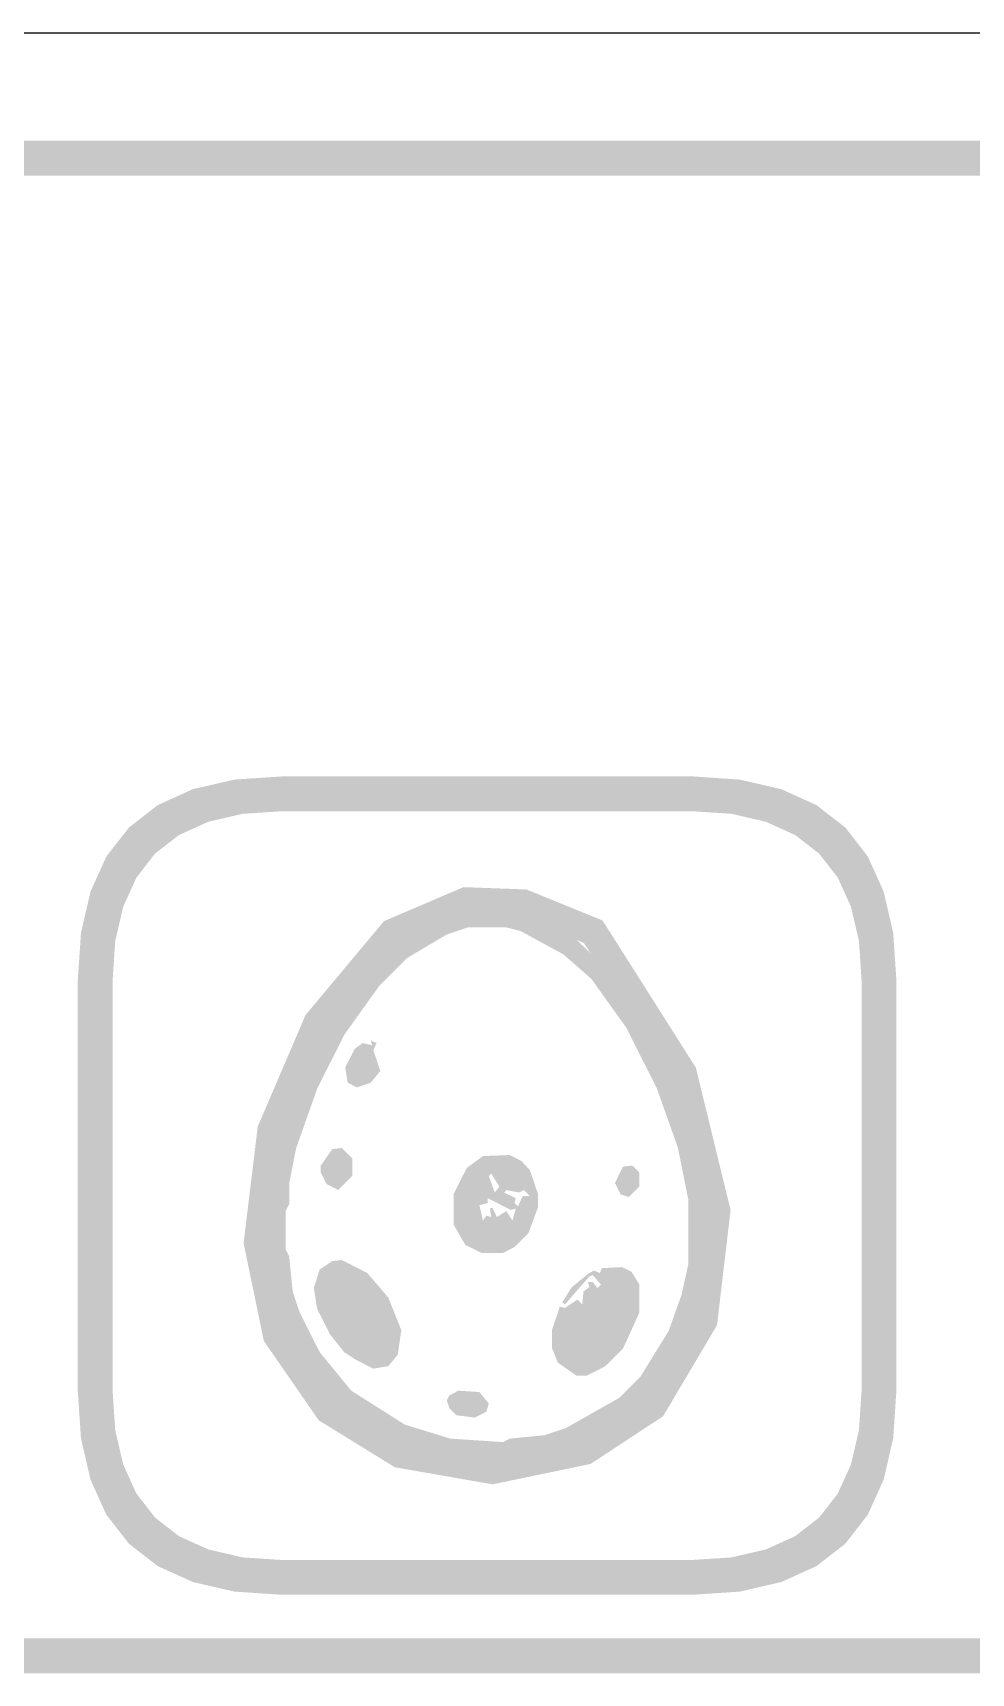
# Model space of a CAD drawing. Header units: millimetres. Extents: x 6 to 297, y 55 to 451.
# Drawn here: x 254.58 to 265.36, y 271.4 to 290.24 of the extents above; entities that cross this region are included whole.
import ezdxf

# ---------------------------------------------------------------- set-up
doc = ezdxf.new("R2010")
doc.units = ezdxf.units.MM
doc.layers.add('CUT', color=1, linetype='Continuous')
doc.layers.add('RASTER', color=7, linetype='Continuous')

msp = doc.modelspace()

# ---------------------------------------------------------------- hatches: boundary and pattern name
at = {"layer": 'RASTER'}
h = msp.add_hatch(color=7, dxfattribs=at)
h.paths.add_polyline_path([(208.2, 286.8), (208.234, 287.316), (208.337, 287.763), (208.509, 288.141), (208.75, 288.45), (209.059, 288.691), (209.438, 288.863), (209.884, 288.966), (210.4, 289), (267.6, 289), (268.116, 288.966), (268.563, 288.863), (268.941, 288.691), (269.25, 288.45), (269.491, 288.141), (269.663, 287.763), (269.766, 287.316), (269.8, 286.8), (269.8, 273.6), (269.766, 273.084), (269.662, 272.638), (269.491, 272.259), (269.25, 271.95), (268.941, 271.709), (268.563, 271.537), (268.116, 271.434), (267.6, 271.4), (210.4, 271.4), (209.884, 271.434), (209.438, 271.537), (209.059, 271.709), (208.75, 271.95), (208.509, 272.259), (208.337, 272.638), (208.234, 273.084), (208.2, 273.6)])
h.paths.add_polyline_path([(208.6, 286.8), (208.6, 273.6), (208.628, 273.178), (208.712, 272.813), (208.853, 272.503), (209.05, 272.25), (209.303, 272.053), (209.613, 271.912), (209.978, 271.828), (210.4, 271.8), (267.6, 271.8), (268.022, 271.828), (268.388, 271.912), (268.697, 272.053), (268.95, 272.25), (269.147, 272.503), (269.287, 272.813), (269.372, 273.178), (269.4, 273.6), (269.4, 286.8), (269.372, 287.222), (269.287, 287.588), (269.147, 287.897), (268.95, 288.15), (268.697, 288.347), (268.388, 288.488), (268.022, 288.572), (267.6, 288.6), (210.4, 288.6), (209.978, 288.572), (209.613, 288.488), (209.303, 288.347), (209.05, 288.15), (208.853, 287.897), (208.712, 287.588), (208.628, 287.222), (208.6, 286.8)], flags=0)
h = msp.add_hatch(color=7, dxfattribs=at)
h.paths.add_polyline_path([(255.1, 279.35), (255.137, 279.901), (255.247, 280.378), (255.43, 280.782), (255.688, 281.112), (256.018, 281.37), (256.422, 281.553), (256.899, 281.663), (257.45, 281.7), (262.15, 281.7), (262.701, 281.663), (263.178, 281.553), (263.582, 281.37), (263.913, 281.113), (264.17, 280.782), (264.353, 280.378), (264.463, 279.901), (264.5, 279.35), (264.5, 274.65), (264.463, 274.099), (264.353, 273.622), (264.17, 273.218), (263.913, 272.887), (263.582, 272.63), (263.178, 272.447), (262.701, 272.337), (262.15, 272.3), (257.45, 272.3), (256.899, 272.337), (256.422, 272.447), (256.018, 272.63), (255.687, 272.888), (255.43, 273.218), (255.247, 273.622), (255.137, 274.099), (255.1, 274.65)])
h.paths.add_polyline_path([(255.5, 279.35), (255.5, 274.65), (255.53, 274.193), (255.622, 273.797), (255.774, 273.462), (255.987, 273.188), (256.262, 272.974), (256.597, 272.822), (256.993, 272.73), (257.45, 272.7), (262.15, 272.7), (262.607, 272.73), (263.003, 272.822), (263.338, 272.974), (263.613, 273.188), (263.826, 273.462), (263.978, 273.797), (264.07, 274.193), (264.1, 274.65), (264.1, 279.35), (264.07, 279.807), (263.978, 280.203), (263.826, 280.538), (263.613, 280.812), (263.338, 281.026), (263.003, 281.178), (262.607, 281.27), (262.15, 281.3), (257.45, 281.3), (256.993, 281.27), (256.597, 281.178), (256.262, 281.026), (255.987, 280.813), (255.774, 280.538), (255.622, 280.203), (255.53, 279.807), (255.5, 279.35)], flags=0)
h = msp.add_hatch(color=7, dxfattribs=at)
h.paths.add_polyline_path([(259.529, 280.428), (260.252, 280.401), (261.126, 280.045), (262.197, 278.355), (262.596, 276.718), (262.44, 275.397), (261.821, 274.351), (260.988, 273.803), (259.863, 273.569), (258.741, 273.765), (257.866, 274.305), (257.237, 275.216), (257.004, 276.339), (257.167, 277.679), (257.716, 278.96), (258.616, 280.037)])
h.paths.add_polyline_path([(259.589, 280.105), (258.812, 279.773), (257.992, 278.791), (257.479, 277.595), (257.328, 276.353), (257.537, 275.344), (258.091, 274.542), (258.857, 274.069), (259.858, 273.895), (260.864, 274.104), (261.583, 274.577), (262.13, 275.501), (262.272, 276.698), (261.899, 278.229), (260.911, 279.788), (260.184, 280.083), (259.589, 280.105)], flags=0)
h = msp.add_hatch(color=7, dxfattribs=at)
h.paths.add_polyline_path([(259.51, 280.154), (260.102, 280.166), (260.343, 280.085), (260.837, 279.816), (261.28, 279.374), (261.561, 278.972), (261.871, 278.397), (262.152, 277.673), (262.313, 276.989), (262.313, 276.024), (262.273, 275.823), (262.072, 275.22), (261.883, 274.886), (261.4, 274.363), (261.159, 274.202), (260.785, 274.013), (260.182, 273.853), (259.458, 273.853), (259.257, 273.893), (258.775, 274.054), (258.36, 274.283), (257.999, 274.564), (257.757, 274.846), (257.407, 275.542), (257.287, 276.024), (257.287, 276.909), (257.327, 276.989), (257.367, 277.391), (257.488, 277.793), (257.838, 278.61), (258.159, 279.132), (258.602, 279.655), (259.044, 279.977)])
h.paths.add_polyline_path([(259.579, 279.965), (259.338, 279.884), (258.883, 279.615), (258.561, 279.293), (258.159, 278.73), (257.85, 278.115), (257.608, 277.432), (257.528, 277.029), (257.528, 276.788), (257.488, 276.708), (257.488, 276.265), (257.528, 276.185), (257.568, 275.783), (257.649, 275.542), (257.878, 275.087), (258.24, 274.645), (258.855, 274.255), (259.378, 274.094), (259.981, 274.054), (260.061, 274.094), (260.463, 274.134), (260.705, 274.215), (261.32, 274.564), (261.561, 274.806), (261.883, 275.328), (262.032, 275.743), (262.112, 276.105), (262.112, 276.828), (261.992, 277.432), (261.75, 278.115), (261.4, 278.811), (260.998, 279.374), (260.677, 279.655), (260.182, 279.925), (260.021, 279.965)], flags=0)
h.paths.add_polyline_path([(258.465, 278.666), (258.533, 278.638), (258.493, 278.557), (258.574, 278.316), (258.465, 278.183), (258.304, 278.127), (258.2, 278.183), (258.171, 278.356), (258.28, 278.57), (258.372, 278.638), (258.481, 278.61)], flags=0)
h.paths.add_polyline_path([(258.023, 277.419), (258.131, 277.432), (258.252, 277.311), (258.252, 277.11), (258.091, 276.949), (257.958, 277.017), (257.89, 277.15), (257.89, 277.23)], flags=0)
h.paths.add_polyline_path([(259.752, 277.339), (260.061, 277.351), (260.194, 277.283), (260.291, 277.178), (260.383, 276.909), (260.383, 276.748), (260.275, 276.454), (260.114, 276.294), (259.981, 276.225), (259.74, 276.225), (259.551, 276.318), (259.418, 276.547), (259.418, 276.909), (259.567, 277.202)], flags=0)
h.paths.add_polyline_path([(261.36, 277.218), (261.469, 277.23), (261.549, 277.15), (261.549, 276.989), (261.429, 276.869), (261.336, 276.897), (261.268, 277.029)], flags=0)
h.paths.add_polyline_path([(259.848, 277.138), (259.82, 277.11), (259.888, 276.921), (259.941, 276.989)], flags=0)
h.paths.add_polyline_path([(260.021, 276.949), (259.993, 276.921), (260.13, 276.856), (260.114, 276.8), (260.154, 276.76), (260.21, 276.881), (260.291, 276.881), (260.222, 276.949), (260.17, 276.921)], flags=0)
h.paths.add_polyline_path([(259.808, 276.856), (259.808, 276.8), (259.712, 276.776), (259.752, 276.599), (259.792, 276.655), (259.848, 276.639), (259.832, 276.736), (259.86, 276.748), (259.913, 276.639), (260.021, 276.708), (260.09, 276.599), (260.13, 276.736), (260.073, 276.72)], flags=0)
h.paths.add_polyline_path([(258.023, 276.133), (258.131, 276.145), (258.425, 275.996), (258.666, 275.714), (258.815, 275.34), (258.775, 275.059), (258.666, 274.926), (258.493, 274.898), (258.28, 275.007), (258.159, 275.087), (257.999, 275.288), (257.85, 275.582), (257.81, 275.823), (257.878, 276.036)], flags=0)
h.paths.add_polyline_path([(261.119, 276.052), (261.348, 276.064), (261.457, 276.012), (261.549, 275.863), (261.549, 275.542), (261.36, 275.127), (261.159, 274.926), (260.946, 274.818), (260.825, 274.818), (260.612, 274.967), (260.544, 275.139), (260.544, 275.34), (260.636, 275.61), (260.693, 275.594), (260.837, 275.69), (260.894, 275.634), (260.906, 275.783), (260.974, 275.835), (260.958, 275.891), (261.014, 275.891), (261.067, 275.823), (261.107, 275.863), (261.014, 275.972), (260.974, 275.956), (260.693, 275.634), (260.665, 275.662), (260.773, 275.835), (260.974, 275.996), (261.026, 276.024), (261.095, 275.996)], flags=0)
h.paths.add_polyline_path([(259.47, 274.645), (259.712, 274.629), (259.82, 274.496), (259.792, 274.404), (259.659, 274.335), (259.446, 274.363), (259.366, 274.444), (259.338, 274.536), (259.366, 274.589)], flags=0)

# ---------------------------------------------------------------- linework, layer by layer
at = {"layer": 'CUT'}
msp.add_lwpolyline([(209.999, 290.24), (268.001, 290.24)], dxfattribs=at)

doc.saveas('drawing.dxf')
